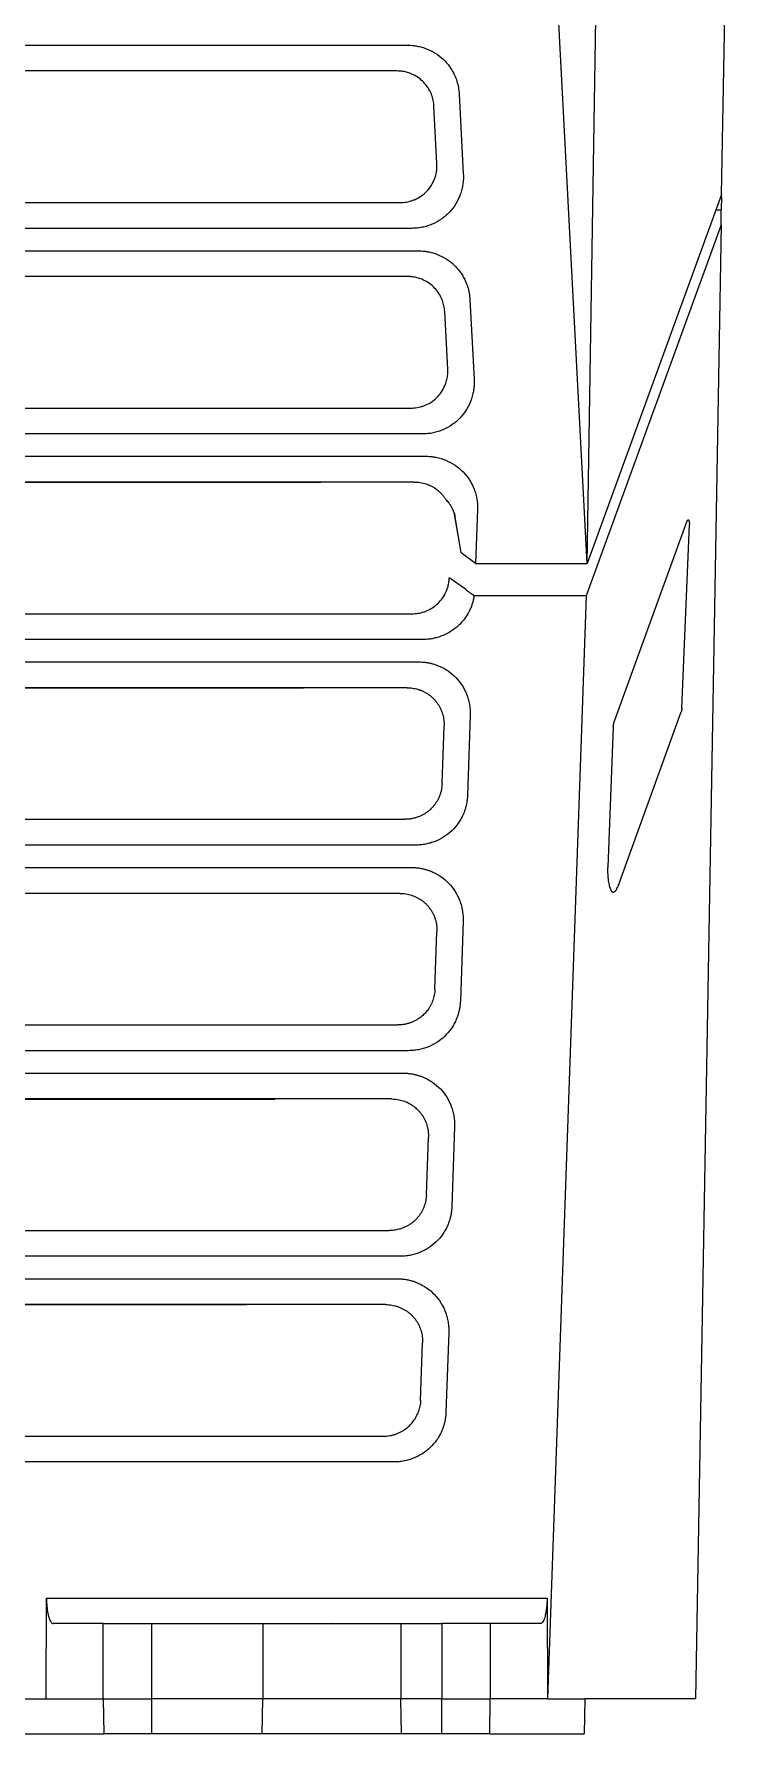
# Model space of a CAD drawing. Extents: x 86 to 639, y 68 to 658.
# Drawn here: x 341.7 to 369.7, y 88.5 to 156.3 of the extents above; entities that cross this region are included whole.
import ezdxf

# ---------------------------------------------------------------- set-up
doc = ezdxf.new("R2010")
doc.units = 0
doc.layers.get('0').update_dxf_attribs({"linetype": 'CONTINUOUS'})

msp = doc.modelspace()

# ---------------------------------------------------------------- linework, layer by layer
at = {"color": 7, "linetype": 'CONTINUOUS'}
for p, q in [((363.793, 135.212), (364.728, 194.568)), ((363.793, 135.212), (361, 188.496)), ((369.154, 149.931), (369.728, 182.829)), ((300.722, 155.878), (356.622, 155.878)), ((356.202, 154.851), (301.141, 154.851)), ((358.687, 153.931), (358.853, 150.756)), ((357.802, 151.16), (357.682, 153.451)), ((369.154, 149.931), (363.793, 135.212)), ((369.153, 149.85), (369.143, 149.319)), ((301.012, 149.605), (356.331, 149.605)), ((368.931, 149.319), (369.143, 149.319)), ((369.133, 148.715), (369.143, 149.319)), ((356.798, 148.575), (300.546, 148.575)), ((369.133, 148.715), (363.748, 133.925)), ((369.133, 148.715), (368.107, 89.931)), ((300.292, 147.679), (357.051, 147.679)), ((356.632, 146.652), (300.711, 146.652)), ((358.232, 142.961), (358.111, 145.252)), ((359.117, 145.732), (359.283, 142.557)), ((300.582, 141.406), (356.761, 141.406)), ((357.227, 140.376), (300.116, 140.376)), ((299.862, 139.485), (357.352, 139.485)), ((356.894, 138.457), (300.32, 138.457)), ((304.494, 138.45), (353.166, 138.45)), ((358.48, 137.244), (358.693, 136.051)), ((358.772, 135.631), (358.524, 137.072)), ((359.42, 137.358), (359.345, 135.212)), ((364.86, 128.848), (367.786, 136.904)), ((367.57, 129.44), (367.868, 136.75)), ((358.693, 136.051), (358.7, 136.051)), ((359.345, 135.212), (358.772, 135.631)), ((359.345, 135.212), (363.793, 135.212)), ((363.748, 133.925), (359.285, 133.925)), ((363.748, 133.925), (362.212, 89.931)), ((300.401, 133.206), (356.812, 133.206)), ((357.239, 132.178), (299.974, 132.178)), ((300.14, 131.283), (357.073, 131.283)), ((356.615, 130.252), (300.598, 130.252)), ((304.738, 130.25), (352.477, 130.25)), ((359.131, 129.138), (359.02, 125.962)), ((365.023, 122.334), (367.544, 129.287)), ((358.007, 126.432), (358.087, 128.723)), ((364.834, 128.695), (364.61, 123.1)), ((300.687, 125.006), (356.526, 125.006)), ((356.953, 123.978), (300.261, 123.978)), ((300.426, 123.083), (356.787, 123.083)), ((356.329, 122.052), (300.885, 122.052)), ((358.844, 120.938), (358.734, 117.762)), ((357.72, 118.232), (357.8, 120.523)), ((300.974, 116.806), (356.24, 116.806)), ((356.666, 115.778), (300.547, 115.778)), ((300.713, 114.883), (356.448, 114.883)), ((355.99, 113.852), (301.171, 113.852)), ((305.874, 113.85), (351.338, 113.85)), ((358.506, 112.738), (358.395, 109.562)), ((357.382, 110.032), (357.462, 112.323)), ((301.26, 108.606), (355.901, 108.606)), ((356.328, 107.578), (300.833, 107.578)), ((300.999, 106.683), (356.214, 106.683)), ((355.756, 105.652), (301.457, 105.652)), ((307.008, 105.65), (350.204, 105.65)), ((358.272, 104.538), (358.161, 101.362)), ((357.148, 101.832), (357.228, 104.123)), ((301.547, 100.406), (355.667, 100.406)), ((356.094, 99.378), (301.12, 99.378)), ((342.212, 89.931), (342.231, 93.948)), ((342.231, 93.948), (362.193, 93.948)), ((362.193, 93.948), (362.212, 89.931)), ((344.494, 92.931), (342.499, 92.931)), ((344.494, 89.931), (344.494, 92.931)), ((346.426, 89.931), (346.426, 92.931)), ((346.426, 92.931), (350.857, 92.931)), ((350.857, 92.931), (350.857, 89.931)), ((356.357, 92.931), (357.998, 92.931)), ((356.357, 92.931), (356.357, 89.931)), ((357.998, 92.931), (357.998, 89.931)), ((359.93, 92.931), (359.93, 89.931)), ((361.925, 92.931), (359.93, 92.931)), ((341.107, 89.931), (342.212, 89.931)), ((342.212, 89.931), (344.494, 89.931)), ((344.494, 89.931), (346.426, 89.931)), ((344.494, 89.931), (344.518, 88.531)), ((350.857, 89.931), (346.426, 89.931)), ((346.426, 88.531), (346.426, 89.931)), ((350.832, 88.531), (350.857, 89.931)), ((356.357, 89.931), (350.857, 89.931)), ((357.998, 89.931), (356.357, 89.931)), ((356.381, 88.531), (356.357, 89.931)), ((357.998, 89.931), (359.93, 89.931)), ((357.998, 88.531), (357.998, 89.931)), ((359.906, 88.531), (359.93, 89.931)), ((362.212, 89.931), (359.93, 89.931)), ((362.212, 89.931), (363.699, 89.931)), ((363.699, 89.931), (363.668, 88.531)), ((368.107, 89.931), (363.699, 89.931)), ((341.131, 88.531), (344.518, 88.531)), ((350.832, 88.531), (346.426, 88.531)), ((347.549, 88.531), (347.549, 88.527)), ((357.998, 88.531), (356.381, 88.531)), ((359.501, 88.527), (359.501, 88.531)), ((359.906, 88.531), (363.668, 88.531))]:
    msp.add_line(p, q, dxfattribs=at)
msp.add_line((358.94, 134.18), (358.293, 134.632))
for points, knots in [([(356.622, 155.878), (356.665, 155.877), (356.752, 155.876), (356.882, 155.863), (357.033, 155.84), (357.203, 155.8), (357.45, 155.717), (357.743, 155.569), (358.054, 155.328), (358.271, 155.082), (358.413, 154.863), (358.514, 154.669), (358.6, 154.446), (358.664, 154.192), (358.679, 154.018), (358.687, 153.931)], [0, 0, 0, 0, 0.041778, 0.083421, 0.125085, 0.187624, 0.250135, 0.375044, 0.499948, 0.624853, 0.687264, 0.749893, 0.83314, 0.916058, 1, 1, 1, 1]), ([(357.682, 153.451), (357.679, 153.489), (357.673, 153.566), (357.654, 153.679), (357.626, 153.79), (357.59, 153.898), (357.525, 154.052), (357.414, 154.242), (357.234, 154.449), (357.018, 154.62), (356.796, 154.736), (356.586, 154.806), (356.396, 154.844), (356.267, 154.849), (356.202, 154.851)], [0, 0, 0, 0, 0.051484, 0.102419, 0.153106, 0.203852, 0.254961, 0.375519, 0.496157, 0.618887, 0.742162, 0.827968, 0.913431, 1, 1, 1, 1]), ([(356.331, 149.605), (356.373, 149.606), (356.455, 149.608), (356.578, 149.624), (356.697, 149.648), (356.815, 149.683), (356.982, 149.748), (357.189, 149.864), (357.41, 150.056), (357.589, 150.287), (357.705, 150.523), (357.772, 150.747), (357.805, 150.952), (357.803, 151.09), (357.802, 151.16)], [0, 0, 0, 0, 0.051888, 0.103127, 0.154065, 0.205055, 0.256451, 0.378332, 0.500127, 0.620388, 0.741392, 0.827376, 0.913027, 1, 1, 1, 1]), ([(358.853, 150.756), (358.855, 150.709), (358.858, 150.616), (358.851, 150.476), (358.833, 150.314), (358.797, 150.13), (358.716, 149.862), (358.565, 149.544), (358.309, 149.209), (357.99, 148.932), (357.682, 148.762), (357.42, 148.665), (357.216, 148.613), (357.008, 148.581), (356.868, 148.577), (356.798, 148.575)], [0, 0, 0, 0, 0.0418009, 0.0834382, 0.1250893, 0.187645, 0.2501597, 0.3750767, 0.4999813, 0.6248842, 0.7497792, 0.8122266, 0.8748899, 0.9371763, 1, 1, 1, 1]), ([(357.051, 147.679), (357.095, 147.679), (357.182, 147.677), (357.312, 147.665), (357.463, 147.641), (357.632, 147.601), (357.88, 147.518), (358.173, 147.37), (358.484, 147.13), (358.701, 146.883), (358.843, 146.664), (358.943, 146.471), (359.029, 146.247), (359.094, 145.993), (359.109, 145.82), (359.117, 145.732)], [0, 0, 0, 0, 0.04178, 0.083423, 0.125085, 0.187623, 0.250135, 0.375044, 0.499948, 0.624853, 0.687261, 0.749893, 0.833144, 0.916062, 1, 1, 1, 1]), ([(358.111, 145.252), (358.109, 145.29), (358.103, 145.367), (358.083, 145.48), (358.056, 145.591), (358.02, 145.699), (357.955, 145.853), (357.844, 146.044), (357.664, 146.25), (357.448, 146.422), (357.226, 146.537), (357.016, 146.607), (356.826, 146.645), (356.697, 146.65), (356.632, 146.652)], [0, 0, 0, 0, 0.051484, 0.102419, 0.153106, 0.203852, 0.254961, 0.375519, 0.496157, 0.618887, 0.742162, 0.827968, 0.913431, 1, 1, 1, 1]), ([(356.761, 141.406), (356.803, 141.407), (356.885, 141.409), (357.007, 141.425), (357.127, 141.45), (357.245, 141.485), (357.411, 141.549), (357.618, 141.665), (357.839, 141.856), (358.019, 142.088), (358.135, 142.326), (358.202, 142.551), (358.235, 142.755), (358.233, 142.892), (358.232, 142.961)], [0, 0, 0, 0, 0.05189, 0.103128, 0.154063, 0.205049, 0.256438, 0.377755, 0.498979, 0.620595, 0.742897, 0.828344, 0.913503, 1, 1, 1, 1]), ([(359.283, 142.557), (359.285, 142.51), (359.288, 142.417), (359.281, 142.277), (359.263, 142.115), (359.227, 141.931), (359.146, 141.663), (358.995, 141.346), (358.739, 141.01), (358.42, 140.734), (358.112, 140.563), (357.849, 140.466), (357.646, 140.414), (357.438, 140.382), (357.298, 140.378), (357.227, 140.376)], [0, 0, 0, 0, 0.041802, 0.083439, 0.125089, 0.187645, 0.25016, 0.375077, 0.499982, 0.624884, 0.749779, 0.812228, 0.87489, 0.937177, 1, 1, 1, 1]), ([(357.352, 139.485), (357.398, 139.484), (357.49, 139.482), (357.627, 139.468), (357.786, 139.442), (357.965, 139.398), (358.226, 139.305), (358.532, 139.14), (358.851, 138.873), (359.111, 138.547), (359.267, 138.237), (359.353, 137.974), (359.396, 137.772), (359.421, 137.565), (359.42, 137.427), (359.42, 137.358)], [0, 0, 0, 0, 0.041783, 0.08342, 0.125087, 0.187624, 0.250155, 0.375074, 0.499982, 0.624889, 0.749786, 0.812247, 0.874893, 0.937199, 1, 1, 1, 1]), ([(356.894, 138.457), (356.935, 138.456), (357.016, 138.455), (357.137, 138.439), (357.255, 138.415), (357.369, 138.382), (357.479, 138.341), (357.585, 138.292), (357.685, 138.235), (357.779, 138.171), (357.867, 138.101), (357.949, 138.025), (358.024, 137.943), (358.092, 137.858), (358.132, 137.797), (358.152, 137.767)], [0, 0, 0, 0, 0.082017, 0.163114, 0.243309, 0.32262, 0.401066, 0.478667, 0.555444, 0.631416, 0.706606, 0.781036, 0.854729, 0.927709, 1, 1, 1, 1]), ([(358.152, 137.767), (358.173, 137.745), (358.217, 137.698), (358.279, 137.62), (358.342, 137.531), (358.425, 137.39), (358.49, 137.235), (358.516, 137.113), (358.524, 137.072)], [0, 0, 0, 0, 0.104222, 0.222252, 0.354097, 0.499764, 0.834551, 1, 1, 1, 1]), ([(367.786, 136.904), (367.789, 136.911), (367.795, 136.927), (367.805, 136.942), (367.822, 136.955), (367.84, 136.944), (367.855, 136.904), (367.864, 136.862), (367.869, 136.809), (367.869, 136.77), (367.868, 136.75)], [0, 0, 0, 0, 0.085753, 0.16981, 0.255225, 0.498008, 0.621977, 0.744899, 0.873179, 1, 1, 1, 1]), ([(356.812, 133.206), (356.852, 133.207), (356.93, 133.208), (357.046, 133.222), (357.16, 133.245), (357.273, 133.276), (357.431, 133.334), (357.629, 133.436), (357.846, 133.609), (358.03, 133.82), (358.155, 134.04), (358.234, 134.249), (358.279, 134.438), (358.288, 134.567), (358.293, 134.632)], [0, 0, 0, 0, 0.051912, 0.103243, 0.154302, 0.205404, 0.256863, 0.377083, 0.497247, 0.620759, 0.744688, 0.829675, 0.914292, 1, 1, 1, 1]), ([(359.285, 133.925), (359.276, 133.877), (359.26, 133.78), (359.222, 133.638), (359.175, 133.5), (359.119, 133.365), (359.047, 133.223), (358.957, 133.077), (358.811, 132.881), (358.596, 132.662), (358.295, 132.45), (358.017, 132.32), (357.784, 132.247), (357.605, 132.208), (357.423, 132.183), (357.3, 132.18), (357.239, 132.178)], [0, 0, 0, 0, 0.050409, 0.100375, 0.150154, 0.200004, 0.250182, 0.312617, 0.375213, 0.500126, 0.625028, 0.749935, 0.81228, 0.874967, 0.937335, 1, 1, 1, 1]), ([(358.94, 134.18), (358.996, 134.139), (359.111, 134.055), (359.225, 133.97), (359.285, 133.925)], [0, 0, 0, 0, 0.4796776, 1, 1, 1, 1]), ([(357.073, 131.283), (357.12, 131.282), (357.213, 131.28), (357.352, 131.266), (357.488, 131.244), (357.622, 131.212), (357.754, 131.171), (357.905, 131.113), (358.071, 131.033), (358.307, 130.888), (358.572, 130.662), (358.828, 130.332), (358.982, 130.02), (359.066, 129.756), (359.108, 129.553), (359.132, 129.346), (359.131, 129.207), (359.131, 129.138)], [0, 0, 0, 0, 0.042252, 0.08404, 0.125546, 0.166957, 0.208462, 0.250248, 0.312728, 0.375288, 0.500174, 0.625044, 0.74992, 0.812241, 0.874959, 0.937312, 1, 1, 1, 1]), ([(356.615, 130.252), (356.651, 130.252), (356.722, 130.25), (356.827, 130.239), (356.93, 130.22), (357.029, 130.196), (357.093, 130.174), (357.125, 130.163)], [0, 0, 0, 0, 0.206711, 0.410022, 0.609977, 0.80662, 1, 1, 1, 1]), ([(357.125, 130.163), (357.162, 130.149), (357.234, 130.121), (357.338, 130.068), (357.438, 130.007), (357.532, 129.939), (357.619, 129.864), (357.701, 129.782), (357.775, 129.694), (357.863, 129.573), (357.955, 129.409), (358.034, 129.196), (358.084, 128.965), (358.086, 128.805), (358.087, 128.723)], [0, 0, 0, 0, 0.063274, 0.126293, 0.189083, 0.251669, 0.314076, 0.376329, 0.438453, 0.500476, 0.618921, 0.741559, 0.86854, 1, 1, 1, 1]), ([(364.834, 128.695), (364.835, 128.71), (364.837, 128.739), (364.843, 128.781), (364.85, 128.819), (364.857, 128.838), (364.86, 128.848)], [0, 0, 0, 0, 0.24793, 0.49931, 0.749783, 1, 1, 1, 1]), ([(367.57, 129.44), (367.569, 129.426), (367.567, 129.396), (367.561, 129.355), (367.554, 129.317), (367.547, 129.297), (367.544, 129.287)], [0, 0, 0, 0, 0.247898, 0.499314, 0.749862, 1, 1, 1, 1]), ([(358.007, 126.432), (358.004, 126.39), (357.999, 126.308), (357.979, 126.187), (357.95, 126.068), (357.912, 125.952), (357.864, 125.841), (357.808, 125.735), (357.743, 125.634), (357.671, 125.539), (357.591, 125.45), (357.505, 125.369), (357.413, 125.295), (357.316, 125.229), (357.214, 125.17), (357.143, 125.138), (357.108, 125.122)], [0, 0, 0, 0, 0.073763, 0.147084, 0.219983, 0.292481, 0.364597, 0.436353, 0.507769, 0.578866, 0.649668, 0.720194, 0.790468, 0.860512, 0.930348, 1, 1, 1, 1]), ([(359.02, 125.962), (359.018, 125.917), (359.013, 125.829), (358.995, 125.697), (358.97, 125.568), (358.936, 125.441), (358.895, 125.316), (358.836, 125.173), (358.757, 125.015), (358.616, 124.792), (358.399, 124.54), (358.086, 124.295), (357.791, 124.144), (357.541, 124.058), (357.348, 124.013), (357.151, 123.984), (357.019, 123.98), (356.953, 123.978)], [0, 0, 0, 0, 0.0421617, 0.0839125, 0.1254218, 0.1668616, 0.208405, 0.2502237, 0.3126851, 0.3752601, 0.5001571, 0.6250405, 0.7499284, 0.8122716, 0.8749634, 0.9373294, 1, 1, 1, 1]), ([(357.108, 125.122), (357.077, 125.11), (357.016, 125.086), (356.921, 125.057), (356.808, 125.031), (356.677, 125.01), (356.577, 125.007), (356.526, 125.006)], [0, 0, 0, 0, 0.165096, 0.331372, 0.498855, 0.744317, 1, 1, 1, 1]), ([(356.787, 123.083), (356.834, 123.082), (356.927, 123.08), (357.065, 123.066), (357.201, 123.044), (357.336, 123.012), (357.468, 122.971), (357.618, 122.913), (357.785, 122.833), (358.021, 122.688), (358.286, 122.462), (358.542, 122.132), (358.695, 121.82), (358.779, 121.556), (358.822, 121.353), (358.846, 121.146), (358.845, 121.007), (358.844, 120.938)], [0, 0, 0, 0, 0.042256, 0.084046, 0.125552, 0.166963, 0.208466, 0.250248, 0.312726, 0.375288, 0.500173, 0.625044, 0.74992, 0.812244, 0.874959, 0.937308, 1, 1, 1, 1]), ([(364.61, 123.1), (364.609, 123.07), (364.607, 123.008), (364.608, 122.916), (364.61, 122.822), (364.616, 122.729), (364.624, 122.639), (364.641, 122.504), (364.675, 122.333), (364.732, 122.178), (364.791, 122.11), (364.839, 122.097), (364.882, 122.108), (364.93, 122.152), (364.979, 122.231), (365.01, 122.302), (365.024, 122.334)], [0, 0, 0, 0, 0.039406, 0.079967, 0.121545, 0.163969, 0.207039, 0.250537, 0.367537, 0.500175, 0.624855, 0.688246, 0.749826, 0.844102, 0.927367, 1, 1, 1, 1]), ([(356.329, 122.052), (356.369, 122.051), (356.449, 122.05), (356.566, 122.035), (356.681, 122.012), (356.792, 121.981), (356.898, 121.942), (357, 121.895), (357.064, 121.859), (357.096, 121.84)], [0, 0, 0, 0, 0.1494046, 0.2965562, 0.4414952, 0.5842638, 0.7249063, 0.8634689, 1, 1, 1, 1]), ([(357.096, 121.84), (357.131, 121.818), (357.2, 121.774), (357.297, 121.696), (357.389, 121.61), (357.473, 121.515), (357.549, 121.412), (357.617, 121.302), (357.675, 121.184), (357.724, 121.061), (357.761, 120.932), (357.787, 120.799), (357.802, 120.662), (357.801, 120.57), (357.8, 120.523)], [0, 0, 0, 0, 0.0785711, 0.1578795, 0.2379665, 0.3188722, 0.4006354, 0.4832937, 0.5668838, 0.6514406, 0.7369984, 0.8235899, 0.911247, 1, 1, 1, 1]), ([(357.72, 118.232), (357.718, 118.193), (357.714, 118.116), (357.696, 118.001), (357.67, 117.89), (357.636, 117.781), (357.594, 117.677), (357.545, 117.577), (357.474, 117.456), (357.374, 117.322), (357.237, 117.179), (357.132, 117.102), (357.079, 117.063)], [0, 0, 0, 0, 0.0843034, 0.1678308, 0.2506006, 0.3326317, 0.4139437, 0.4945564, 0.5744904, 0.7164776, 0.8582701, 1, 1, 1, 1]), ([(358.734, 117.762), (358.731, 117.717), (358.726, 117.629), (358.709, 117.497), (358.684, 117.368), (358.65, 117.241), (358.608, 117.116), (358.55, 116.973), (358.471, 116.815), (358.329, 116.592), (358.113, 116.34), (357.8, 116.095), (357.504, 115.944), (357.254, 115.858), (357.061, 115.813), (356.865, 115.784), (356.733, 115.78), (356.666, 115.778)], [0, 0, 0, 0, 0.042164, 0.083917, 0.125426, 0.166866, 0.208407, 0.250224, 0.31268, 0.37526, 0.500157, 0.625041, 0.749928, 0.812272, 0.874963, 0.937329, 1, 1, 1, 1]), ([(357.079, 117.063), (357.046, 117.041), (356.977, 116.997), (356.868, 116.941), (356.752, 116.894), (356.63, 116.855), (356.504, 116.827), (356.373, 116.809), (356.284, 116.807), (356.24, 116.806)], [0, 0, 0, 0, 0.135358, 0.273146, 0.413409, 0.556188, 0.701522, 0.849447, 1, 1, 1, 1]), ([(356.448, 114.883), (356.495, 114.882), (356.588, 114.88), (356.726, 114.866), (356.863, 114.844), (356.997, 114.812), (357.129, 114.771), (357.279, 114.713), (357.446, 114.633), (357.682, 114.488), (357.947, 114.262), (358.203, 113.932), (358.356, 113.62), (358.44, 113.356), (358.483, 113.153), (358.507, 112.946), (358.506, 112.807), (358.506, 112.738)], [0, 0, 0, 0, 0.042256, 0.084045, 0.125552, 0.166962, 0.208466, 0.250248, 0.312725, 0.375288, 0.500174, 0.625044, 0.74992, 0.812244, 0.874959, 0.937308, 1, 1, 1, 1]), ([(355.99, 113.852), (356.03, 113.852), (356.108, 113.85), (356.225, 113.835), (356.339, 113.813), (356.449, 113.782), (356.556, 113.743), (356.676, 113.688), (356.808, 113.612), (356.946, 113.51), (357.026, 113.43), (357.067, 113.39)], [0, 0, 0, 0, 0.098644, 0.196059, 0.292271, 0.387308, 0.481198, 0.573972, 0.716969, 0.858935, 1, 1, 1, 1]), ([(357.067, 113.39), (357.091, 113.363), (357.139, 113.309), (357.204, 113.221), (357.263, 113.128), (357.315, 113.029), (357.361, 112.926), (357.412, 112.777), (357.458, 112.576), (357.46, 112.409), (357.462, 112.323)], [0, 0, 0, 0, 0.092415, 0.1859, 0.280488, 0.376212, 0.473106, 0.571198, 0.780543, 1, 1, 1, 1]), ([(357.382, 110.032), (357.379, 109.99), (357.374, 109.907), (357.354, 109.785), (357.325, 109.666), (357.286, 109.552), (357.24, 109.442), (357.185, 109.338), (357.123, 109.239), (357.075, 109.179), (357.052, 109.148)], [0, 0, 0, 0, 0.130431, 0.259243, 0.386468, 0.51214, 0.636293, 0.758963, 0.880186, 1, 1, 1, 1]), ([(358.395, 109.562), (358.392, 109.517), (358.388, 109.429), (358.37, 109.297), (358.345, 109.168), (358.311, 109.041), (358.269, 108.916), (358.211, 108.773), (358.132, 108.615), (357.99, 108.392), (357.774, 108.14), (357.461, 107.895), (357.165, 107.744), (356.915, 107.658), (356.722, 107.613), (356.526, 107.584), (356.394, 107.58), (356.328, 107.578)], [0, 0, 0, 0, 0.0421627, 0.0839141, 0.1254235, 0.1668631, 0.2084058, 0.2502236, 0.3126821, 0.3752601, 0.5001571, 0.6250405, 0.7499284, 0.8122735, 0.8749634, 0.9373265, 1, 1, 1, 1]), ([(357.052, 109.148), (357.025, 109.117), (356.972, 109.055), (356.882, 108.97), (356.785, 108.892), (356.681, 108.822), (356.57, 108.76), (356.436, 108.701), (356.278, 108.65), (356.093, 108.613), (355.965, 108.608), (355.901, 108.606)], [0, 0, 0, 0, 0.0928142, 0.1865368, 0.2812025, 0.3768449, 0.4734968, 0.5711897, 0.7096297, 0.852541, 1, 1, 1, 1]), ([(356.214, 106.683), (356.261, 106.682), (356.354, 106.68), (356.492, 106.666), (356.629, 106.644), (356.763, 106.612), (356.895, 106.571), (357.045, 106.513), (357.212, 106.433), (357.448, 106.288), (357.713, 106.062), (357.969, 105.732), (358.122, 105.42), (358.206, 105.156), (358.249, 104.953), (358.273, 104.746), (358.272, 104.607), (358.272, 104.538)], [0, 0, 0, 0, 0.042255, 0.084045, 0.125551, 0.166962, 0.208465, 0.250248, 0.312724, 0.375288, 0.500174, 0.625044, 0.74992, 0.812245, 0.874959, 0.937309, 1, 1, 1, 1]), ([(355.756, 105.652), (355.798, 105.651), (355.881, 105.649), (356.004, 105.634), (356.124, 105.608), (356.241, 105.574), (356.353, 105.53), (356.461, 105.477), (356.564, 105.417), (356.66, 105.348), (356.75, 105.273), (356.834, 105.191), (356.909, 105.103), (356.978, 105.01), (357.017, 104.944), (357.037, 104.911)], [0, 0, 0, 0, 0.080524, 0.160345, 0.23949, 0.317987, 0.395861, 0.473142, 0.549859, 0.626041, 0.701717, 0.77692, 0.85168, 0.926029, 1, 1, 1, 1]), ([(357.037, 104.911), (357.054, 104.879), (357.09, 104.813), (357.133, 104.709), (357.17, 104.6), (357.198, 104.486), (357.218, 104.368), (357.229, 104.247), (357.228, 104.165), (357.228, 104.123)], [0, 0, 0, 0, 0.134952, 0.272468, 0.412592, 0.555368, 0.700836, 0.849035, 1, 1, 1, 1]), ([(357.148, 101.832), (357.145, 101.793), (357.141, 101.717), (357.123, 101.604), (357.098, 101.494), (357.066, 101.388), (357.038, 101.321), (357.024, 101.287)], [0, 0, 0, 0, 0.206322, 0.409441, 0.609399, 0.806237, 1, 1, 1, 1]), ([(355.667, 100.406), (355.71, 100.407), (355.795, 100.409), (355.92, 100.425), (356.043, 100.45), (356.161, 100.486), (356.277, 100.532), (356.389, 100.589), (356.521, 100.669), (356.665, 100.78), (356.81, 100.93), (356.933, 101.099), (356.994, 101.224), (357.024, 101.287)], [0, 0, 0, 0, 0.0750525, 0.148662, 0.2213411, 0.2936219, 0.3660455, 0.4391498, 0.513458, 0.6362447, 0.7565741, 0.8769822, 1, 1, 1, 1]), ([(358.161, 101.362), (358.158, 101.317), (358.154, 101.229), (358.136, 101.097), (358.111, 100.968), (358.077, 100.841), (358.035, 100.716), (357.977, 100.573), (357.898, 100.415), (357.757, 100.192), (357.54, 99.94), (357.227, 99.695), (356.931, 99.544), (356.681, 99.458), (356.489, 99.413), (356.292, 99.384), (356.16, 99.38), (356.094, 99.378)], [0, 0, 0, 0, 0.042165, 0.083918, 0.125427, 0.166866, 0.208408, 0.250224, 0.312681, 0.37526, 0.500157, 0.62504, 0.749928, 0.812273, 0.874963, 0.937326, 1, 1, 1, 1]), ([(342.231, 93.948), (342.231, 93.916), (342.231, 93.852), (342.235, 93.755), (342.241, 93.659), (342.249, 93.564), (342.26, 93.472), (342.274, 93.383), (342.29, 93.299), (342.31, 93.219), (342.334, 93.139), (342.365, 93.062), (342.403, 92.993), (342.448, 92.941), (342.481, 92.934), (342.499, 92.931)], [0, 0, 0, 0, 0.059301, 0.119465, 0.180532, 0.242541, 0.305529, 0.36953, 0.434578, 0.500705, 0.574524, 0.661349, 0.761199, 0.874082, 1, 1, 1, 1]), ([(362.193, 93.948), (362.193, 93.916), (362.193, 93.851), (362.189, 93.754), (362.183, 93.66), (362.172, 93.533), (362.151, 93.379), (362.118, 93.229), (362.081, 93.112), (362.038, 93.018), (361.986, 92.945), (361.945, 92.936), (361.925, 92.931)], [0, 0, 0, 0, 0.060481, 0.12043, 0.180459, 0.241177, 0.370366, 0.500655, 0.604575, 0.709688, 0.854391, 1, 1, 1, 1]), ([(344.494, 92.931), (344.506, 92.931), (344.531, 92.931), (344.577, 92.931), (344.631, 92.931), (344.693, 92.931), (344.796, 92.931), (344.959, 92.931), (345.203, 92.931), (345.479, 92.931), (345.747, 92.931), (345.992, 92.931), (346.208, 92.931), (346.353, 92.931), (346.426, 92.931)], [0, 0, 0, 0, 0.050276, 0.100212, 0.150023, 0.199926, 0.250134, 0.37498, 0.500038, 0.624884, 0.749942, 0.83332, 0.916339, 1, 1, 1, 1]), ([(350.857, 92.931), (350.858, 92.931), (350.859, 92.931), (350.873, 92.931), (350.894, 92.931), (350.924, 92.931), (350.962, 92.931), (351.009, 92.931), (351.078, 92.931), (351.177, 92.931), (351.363, 92.931), (351.65, 92.931), (352.069, 92.931), (352.548, 92.931), (353.067, 92.931), (353.607, 92.931), (354.147, 92.931), (354.666, 92.931), (355.144, 92.931), (355.564, 92.931), (355.908, 92.931), (356.121, 92.931), (356.243, 92.931), (356.308, 92.931), (356.349, 92.931), (356.354, 92.931), (356.357, 92.931)], [0, 0, 0, 0, 0.018027, 0.03591, 0.053705, 0.071469, 0.089258, 0.107131, 0.125142, 0.156385, 0.187691, 0.250165, 0.312639, 0.375112, 0.437586, 0.50006, 0.562533, 0.625007, 0.68748, 0.749954, 0.812428, 0.874901, 0.906144, 0.937451, 0.968677, 1, 1, 1, 1]), ([(352.584, 92.931), (352.636, 92.931), (352.963, 92.931), (353.341, 92.931), (353.635, 92.931), (353.607, 92.931), (353.598, 92.931)], [0, 0, 0, 0, 0.0773831, 0.4841898, 0.8483026, 1, 1, 1, 1]), ([(359.93, 92.931), (359.817, 92.931), (359.561, 92.931), (358.869, 92.931), (358.434, 92.931), (357.998, 92.931)], [0, 0, 0, 0, 0.5, 0.5, 1, 1, 1, 1]), ([(346.426, 88.531), (346.383, 88.531), (346.296, 88.531), (346.168, 88.531), (346.04, 88.531), (345.915, 88.531), (345.729, 88.531), (345.49, 88.531), (345.218, 88.531), (344.977, 88.531), (344.798, 88.531), (344.67, 88.531), (344.58, 88.531), (344.539, 88.531), (344.518, 88.531)], [0, 0, 0, 0, 0.050276, 0.100213, 0.150024, 0.199926, 0.250134, 0.374978, 0.500038, 0.624882, 0.749942, 0.833318, 0.916337, 1, 1, 1, 1]), ([(356.381, 88.531), (356.38, 88.531), (356.379, 88.531), (356.365, 88.531), (356.344, 88.531), (356.314, 88.531), (356.275, 88.531), (356.227, 88.531), (356.158, 88.531), (356.058, 88.531), (355.871, 88.531), (355.581, 88.531), (355.158, 88.531), (354.675, 88.531), (354.151, 88.531), (353.607, 88.531), (353.062, 88.531), (352.538, 88.531), (352.055, 88.531), (351.632, 88.531), (351.285, 88.531), (351.07, 88.531), (350.947, 88.531), (350.882, 88.531), (350.84, 88.531), (350.835, 88.531), (350.832, 88.531)], [0, 0, 0, 0, 0.018027, 0.03591, 0.053705, 0.071468, 0.089258, 0.107131, 0.125142, 0.156385, 0.187691, 0.250165, 0.312639, 0.375112, 0.437586, 0.50006, 0.562533, 0.625007, 0.68748, 0.749954, 0.812428, 0.874901, 0.906144, 0.937451, 0.968678, 1, 1, 1, 1]), ([(359.906, 88.531), (359.894, 88.531), (359.87, 88.531), (359.824, 88.531), (359.771, 88.531), (359.71, 88.531), (359.608, 88.531), (359.446, 88.531), (359.206, 88.531), (358.933, 88.531), (358.669, 88.531), (358.426, 88.531), (358.213, 88.531), (358.07, 88.531), (357.998, 88.531)], [0, 0, 0, 0, 0.050276, 0.100213, 0.150024, 0.199926, 0.250134, 0.374978, 0.500038, 0.624882, 0.749942, 0.833318, 0.916337, 1, 1, 1, 1])]:
    msp.add_open_spline(points, degree=3, knots=knots, dxfattribs=at)

doc.saveas('drawing.dxf')
